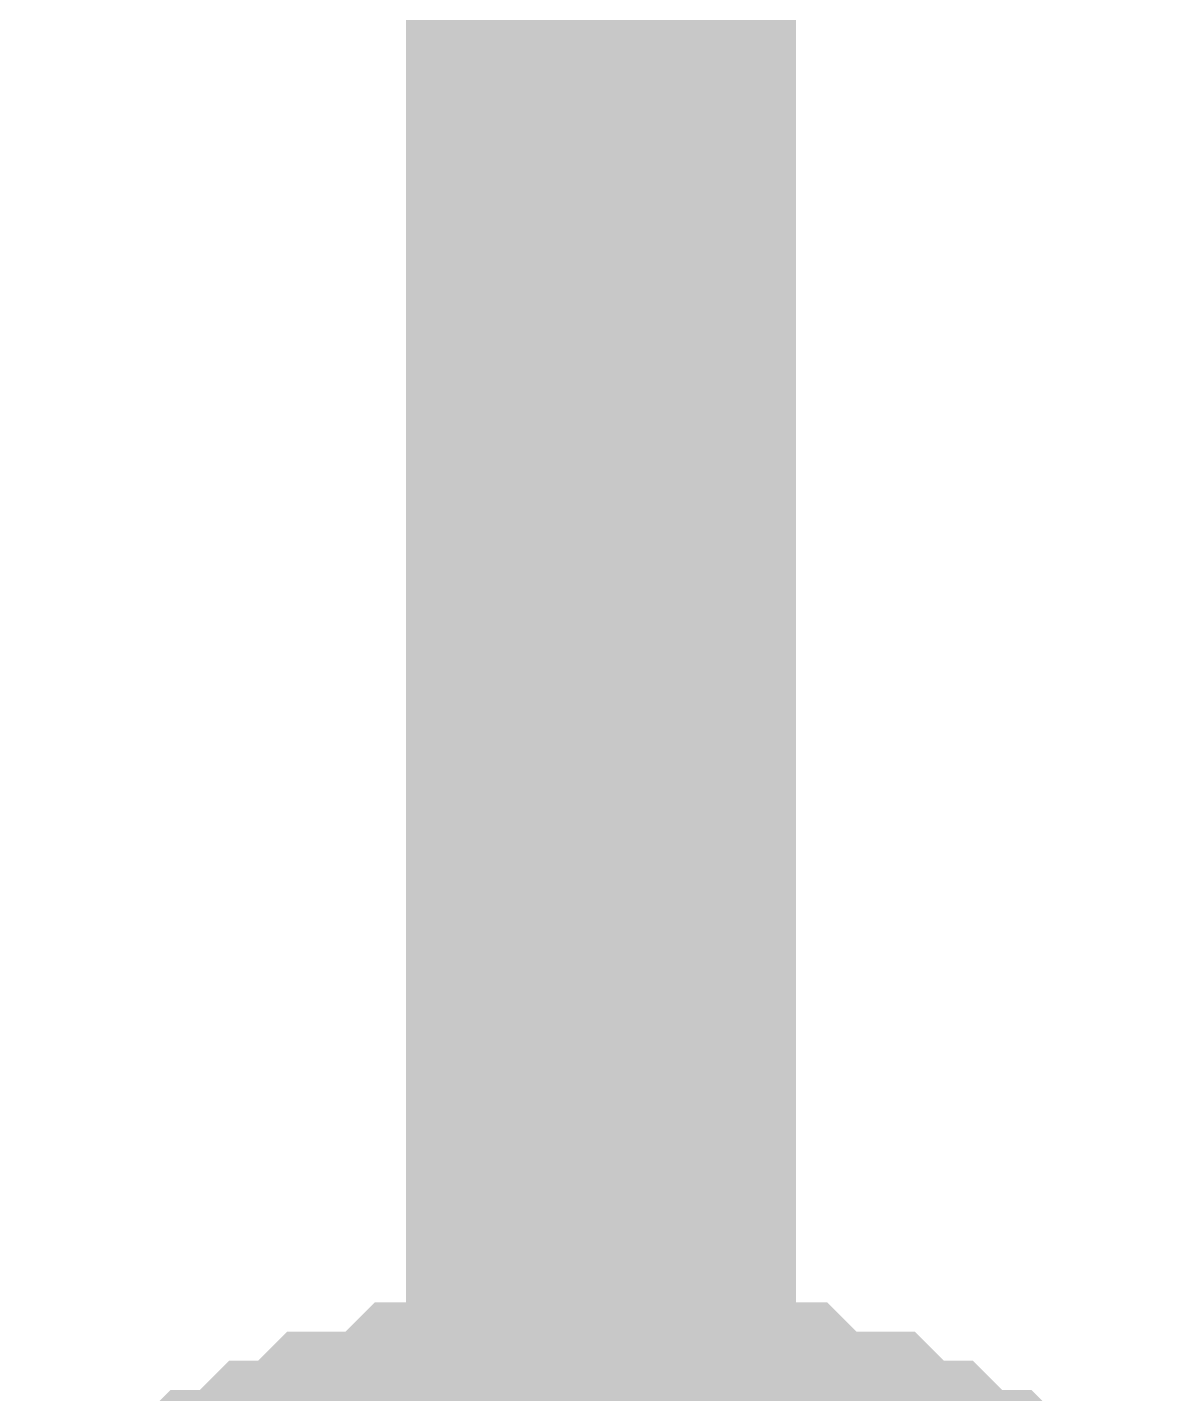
# Model space of a CAD drawing. Header units: inches. Extents: x 0 to 594, y 0 to 420.
# Drawn here: x 549.569 to 550.451, y 193.08 to 194.13 of the extents above; entities that cross this region are included whole.
import ezdxf

# ---------------------------------------------------------------- set-up
doc = ezdxf.new("R2010")
doc.units = ezdxf.units.IN
doc.layers.add('Sheet', color=255, linetype='Continuous')

msp = doc.modelspace()

# ---------------------------------------------------------------- linework, layer by layer
at = {"layer": 'Sheet'}
for points in [[(550.01, 196.5838, 0.2997, 0.2997, 0), (550.01, 192.4851, 0.2997, 0.2997, 0)], [(549.7188, 192.9106, 0.2997, 0.2997, 0), (549.7412, 192.933, 0.2997, 0.2997, 0), (549.7636, 192.933, 0.2997, 0.2997, 0), (549.786, 192.9554, 0.2997, 0.2997, 0), (549.8084, 192.9554, 0.2997, 0.2997, 0), (549.8308, 192.9778, 0.2997, 0.2997, 0), (549.8532, 192.9778, 0.2997, 0.2997, 0), (549.8756, 192.9778, 0.2997, 0.2997, 0), (549.898, 193.0002, 0.2997, 0.2997, 0), (549.9204, 193.0002, 0.2997, 0.2997, 0), (549.9652, 193.0002, 0.2997, 0.2997, 0), (549.9876, 193.0002, 0.2997, 0.2997, 0), (550.01, 193.0002, 0.2997, 0.2997, 0)], [(549.7188, 192.9106, 0.2997, 0.2997, 0), (549.7412, 192.933, 0.2997, 0.2997, 0), (549.7636, 192.933, 0.2997, 0.2997, 0), (549.786, 192.9554, 0.2997, 0.2997, 0), (549.8084, 192.9554, 0.2997, 0.2997, 0), (549.8308, 192.9778, 0.2997, 0.2997, 0), (549.8532, 192.9778, 0.2997, 0.2997, 0), (549.8756, 192.9778, 0.2997, 0.2997, 0), (549.898, 193.0002, 0.2997, 0.2997, 0), (549.9204, 193.0002, 0.2997, 0.2997, 0), (549.9652, 193.0002, 0.2997, 0.2997, 0), (549.9876, 193.0002, 0.2997, 0.2997, 0), (550.01, 193.0002, 0.2997, 0.2997, 0)], [(549.7188, 192.9106, 0.2997, 0.2997, 0), (549.7412, 192.933, 0.2997, 0.2997, 0), (549.7636, 192.933, 0.2997, 0.2997, 0), (549.786, 192.9554, 0.2997, 0.2997, 0), (549.8084, 192.9554, 0.2997, 0.2997, 0), (549.8308, 192.9778, 0.2997, 0.2997, 0), (549.8532, 192.9778, 0.2997, 0.2997, 0), (549.8756, 192.9778, 0.2997, 0.2997, 0), (549.898, 193.0002, 0.2997, 0.2997, 0), (549.9204, 193.0002, 0.2997, 0.2997, 0), (549.9652, 193.0002, 0.2997, 0.2997, 0), (549.9876, 193.0002, 0.2997, 0.2997, 0), (550.01, 193.0002, 0.2997, 0.2997, 0)], [(549.7188, 192.9106, 0.2997, 0.2997, 0), (549.7412, 192.933, 0.2997, 0.2997, 0), (549.7636, 192.933, 0.2997, 0.2997, 0), (549.786, 192.9554, 0.2997, 0.2997, 0), (549.8084, 192.9554, 0.2997, 0.2997, 0), (549.8308, 192.9778, 0.2997, 0.2997, 0), (549.8532, 192.9778, 0.2997, 0.2997, 0), (549.8756, 192.9778, 0.2997, 0.2997, 0), (549.898, 193.0002, 0.2997, 0.2997, 0), (549.9204, 193.0002, 0.2997, 0.2997, 0), (549.9652, 193.0002, 0.2997, 0.2997, 0), (549.9876, 193.0002, 0.2997, 0.2997, 0), (550.01, 193.0002, 0.2997, 0.2997, 0)], [(549.7188, 192.9106, 0.2997, 0.2997, 0), (549.7412, 192.933, 0.2997, 0.2997, 0), (549.7636, 192.933, 0.2997, 0.2997, 0), (549.786, 192.9554, 0.2997, 0.2997, 0), (549.8084, 192.9554, 0.2997, 0.2997, 0), (549.8308, 192.9778, 0.2997, 0.2997, 0), (549.8532, 192.9778, 0.2997, 0.2997, 0), (549.8756, 192.9778, 0.2997, 0.2997, 0), (549.898, 193.0002, 0.2997, 0.2997, 0), (549.9204, 193.0002, 0.2997, 0.2997, 0), (549.9652, 193.0002, 0.2997, 0.2997, 0), (549.9876, 193.0002, 0.2997, 0.2997, 0), (550.01, 193.0002, 0.2997, 0.2997, 0)], [(549.7188, 192.9106, 0.2997, 0.2997, 0), (549.7412, 192.933, 0.2997, 0.2997, 0), (549.7636, 192.933, 0.2997, 0.2997, 0), (549.786, 192.9554, 0.2997, 0.2997, 0), (549.8084, 192.9554, 0.2997, 0.2997, 0), (549.8308, 192.9778, 0.2997, 0.2997, 0), (549.8532, 192.9778, 0.2997, 0.2997, 0), (549.8756, 192.9778, 0.2997, 0.2997, 0), (549.898, 193.0002, 0.2997, 0.2997, 0), (549.9204, 193.0002, 0.2997, 0.2997, 0), (549.9652, 193.0002, 0.2997, 0.2997, 0), (549.9876, 193.0002, 0.2997, 0.2997, 0), (550.01, 193.0002, 0.2997, 0.2997, 0)], [(549.7188, 192.9106, 0.2997, 0.2997, 0), (549.7412, 192.933, 0.2997, 0.2997, 0), (549.7636, 192.933, 0.2997, 0.2997, 0), (549.786, 192.9554, 0.2997, 0.2997, 0), (549.8084, 192.9554, 0.2997, 0.2997, 0), (549.8308, 192.9778, 0.2997, 0.2997, 0), (549.8532, 192.9778, 0.2997, 0.2997, 0), (549.8756, 192.9778, 0.2997, 0.2997, 0), (549.898, 193.0002, 0.2997, 0.2997, 0), (549.9204, 193.0002, 0.2997, 0.2997, 0), (549.9652, 193.0002, 0.2997, 0.2997, 0), (549.9876, 193.0002, 0.2997, 0.2997, 0), (550.01, 193.0002, 0.2997, 0.2997, 0)], [(549.7188, 192.9106, 0.2997, 0.2997, 0), (549.7412, 192.933, 0.2997, 0.2997, 0), (549.7636, 192.933, 0.2997, 0.2997, 0), (549.786, 192.9554, 0.2997, 0.2997, 0), (549.8084, 192.9554, 0.2997, 0.2997, 0), (549.8308, 192.9778, 0.2997, 0.2997, 0), (549.8532, 192.9778, 0.2997, 0.2997, 0), (549.8756, 192.9778, 0.2997, 0.2997, 0), (549.898, 193.0002, 0.2997, 0.2997, 0), (549.9204, 193.0002, 0.2997, 0.2997, 0), (549.9652, 193.0002, 0.2997, 0.2997, 0), (549.9876, 193.0002, 0.2997, 0.2997, 0), (550.01, 193.0002, 0.2997, 0.2997, 0)], [(550.01, 193.0002, 0.2997, 0.2997, 0), (550.01, 193.0002, 0.2997, 0.2997, 0)], [(550.01, 193.0002, 0.2997, 0.2997, 0), (550.0324, 193.0002, 0.2997, 0.2997, 0), (550.0548, 193.0002, 0.2997, 0.2997, 0), (550.0995, 193.0002, 0.2997, 0.2997, 0), (550.1219, 193.0002, 0.2997, 0.2997, 0), (550.1443, 192.9778, 0.2997, 0.2997, 0), (550.1667, 192.9778, 0.2997, 0.2997, 0), (550.1891, 192.9778, 0.2997, 0.2997, 0), (550.2115, 192.9554, 0.2997, 0.2997, 0), (550.2339, 192.9554, 0.2997, 0.2997, 0), (550.2563, 192.933, 0.2997, 0.2997, 0), (550.2787, 192.933, 0.2997, 0.2997, 0), (550.3011, 192.9106, 0.2997, 0.2997, 0)], [(550.01, 193.0002, 0.2997, 0.2997, 0), (550.01, 193.0002, 0.2997, 0.2997, 0)], [(550.01, 193.0002, 0.2997, 0.2997, 0), (550.0324, 193.0002, 0.2997, 0.2997, 0), (550.0548, 193.0002, 0.2997, 0.2997, 0), (550.0995, 193.0002, 0.2997, 0.2997, 0), (550.1219, 193.0002, 0.2997, 0.2997, 0), (550.1443, 192.9778, 0.2997, 0.2997, 0), (550.1667, 192.9778, 0.2997, 0.2997, 0), (550.1891, 192.9778, 0.2997, 0.2997, 0), (550.2115, 192.9554, 0.2997, 0.2997, 0), (550.2339, 192.9554, 0.2997, 0.2997, 0), (550.2563, 192.933, 0.2997, 0.2997, 0), (550.2787, 192.933, 0.2997, 0.2997, 0), (550.3011, 192.9106, 0.2997, 0.2997, 0)], [(550.01, 193.0002, 0.2997, 0.2997, 0), (550.01, 193.0002, 0.2997, 0.2997, 0)], [(550.01, 193.0002, 0.2997, 0.2997, 0), (550.0324, 193.0002, 0.2997, 0.2997, 0), (550.0548, 193.0002, 0.2997, 0.2997, 0), (550.0995, 193.0002, 0.2997, 0.2997, 0), (550.1219, 193.0002, 0.2997, 0.2997, 0), (550.1443, 192.9778, 0.2997, 0.2997, 0), (550.1667, 192.9778, 0.2997, 0.2997, 0), (550.1891, 192.9778, 0.2997, 0.2997, 0), (550.2115, 192.9554, 0.2997, 0.2997, 0), (550.2339, 192.9554, 0.2997, 0.2997, 0), (550.2563, 192.933, 0.2997, 0.2997, 0), (550.2787, 192.933, 0.2997, 0.2997, 0), (550.3011, 192.9106, 0.2997, 0.2997, 0)], [(550.01, 193.0002, 0.2997, 0.2997, 0), (550.01, 193.0002, 0.2997, 0.2997, 0)], [(550.01, 193.0002, 0.2997, 0.2997, 0), (550.0324, 193.0002, 0.2997, 0.2997, 0), (550.0548, 193.0002, 0.2997, 0.2997, 0), (550.0995, 193.0002, 0.2997, 0.2997, 0), (550.1219, 193.0002, 0.2997, 0.2997, 0), (550.1443, 192.9778, 0.2997, 0.2997, 0), (550.1667, 192.9778, 0.2997, 0.2997, 0), (550.1891, 192.9778, 0.2997, 0.2997, 0), (550.2115, 192.9554, 0.2997, 0.2997, 0), (550.2339, 192.9554, 0.2997, 0.2997, 0), (550.2563, 192.933, 0.2997, 0.2997, 0), (550.2787, 192.933, 0.2997, 0.2997, 0), (550.3011, 192.9106, 0.2997, 0.2997, 0)], [(550.01, 193.0002, 0.2997, 0.2997, 0), (550.01, 193.0002, 0.2997, 0.2997, 0)], [(550.01, 193.0002, 0.2997, 0.2997, 0), (550.0324, 193.0002, 0.2997, 0.2997, 0), (550.0548, 193.0002, 0.2997, 0.2997, 0), (550.0995, 193.0002, 0.2997, 0.2997, 0), (550.1219, 193.0002, 0.2997, 0.2997, 0), (550.1443, 192.9778, 0.2997, 0.2997, 0), (550.1667, 192.9778, 0.2997, 0.2997, 0), (550.1891, 192.9778, 0.2997, 0.2997, 0), (550.2115, 192.9554, 0.2997, 0.2997, 0), (550.2339, 192.9554, 0.2997, 0.2997, 0), (550.2563, 192.933, 0.2997, 0.2997, 0), (550.2787, 192.933, 0.2997, 0.2997, 0), (550.3011, 192.9106, 0.2997, 0.2997, 0)], [(550.01, 193.0002, 0.2997, 0.2997, 0), (550.01, 193.0002, 0.2997, 0.2997, 0)], [(550.01, 193.0002, 0.2997, 0.2997, 0), (550.0324, 193.0002, 0.2997, 0.2997, 0), (550.0548, 193.0002, 0.2997, 0.2997, 0), (550.0995, 193.0002, 0.2997, 0.2997, 0), (550.1219, 193.0002, 0.2997, 0.2997, 0), (550.1443, 192.9778, 0.2997, 0.2997, 0), (550.1667, 192.9778, 0.2997, 0.2997, 0), (550.1891, 192.9778, 0.2997, 0.2997, 0), (550.2115, 192.9554, 0.2997, 0.2997, 0), (550.2339, 192.9554, 0.2997, 0.2997, 0), (550.2563, 192.933, 0.2997, 0.2997, 0), (550.2787, 192.933, 0.2997, 0.2997, 0), (550.3011, 192.9106, 0.2997, 0.2997, 0)], [(550.01, 193.0002, 0.2997, 0.2997, 0), (550.01, 193.0002, 0.2997, 0.2997, 0)], [(550.01, 193.0002, 0.2997, 0.2997, 0), (550.0324, 193.0002, 0.2997, 0.2997, 0), (550.0548, 193.0002, 0.2997, 0.2997, 0), (550.0995, 193.0002, 0.2997, 0.2997, 0), (550.1219, 193.0002, 0.2997, 0.2997, 0), (550.1443, 192.9778, 0.2997, 0.2997, 0), (550.1667, 192.9778, 0.2997, 0.2997, 0), (550.1891, 192.9778, 0.2997, 0.2997, 0), (550.2115, 192.9554, 0.2997, 0.2997, 0), (550.2339, 192.9554, 0.2997, 0.2997, 0), (550.2563, 192.933, 0.2997, 0.2997, 0), (550.2787, 192.933, 0.2997, 0.2997, 0), (550.3011, 192.9106, 0.2997, 0.2997, 0)], [(550.01, 193.0002, 0.2997, 0.2997, 0), (550.01, 193.0002, 0.2997, 0.2997, 0)], [(550.01, 193.0002, 0.2997, 0.2997, 0), (550.0324, 193.0002, 0.2997, 0.2997, 0), (550.0548, 193.0002, 0.2997, 0.2997, 0), (550.0995, 193.0002, 0.2997, 0.2997, 0), (550.1219, 193.0002, 0.2997, 0.2997, 0), (550.1443, 192.9778, 0.2997, 0.2997, 0), (550.1667, 192.9778, 0.2997, 0.2997, 0), (550.1891, 192.9778, 0.2997, 0.2997, 0), (550.2115, 192.9554, 0.2997, 0.2997, 0), (550.2339, 192.9554, 0.2997, 0.2997, 0), (550.2563, 192.933, 0.2997, 0.2997, 0), (550.2787, 192.933, 0.2997, 0.2997, 0), (550.3011, 192.9106, 0.2997, 0.2997, 0)]]:
    msp.add_lwpolyline(points, format="xyseb", dxfattribs=at)

doc.saveas('drawing.dxf')
